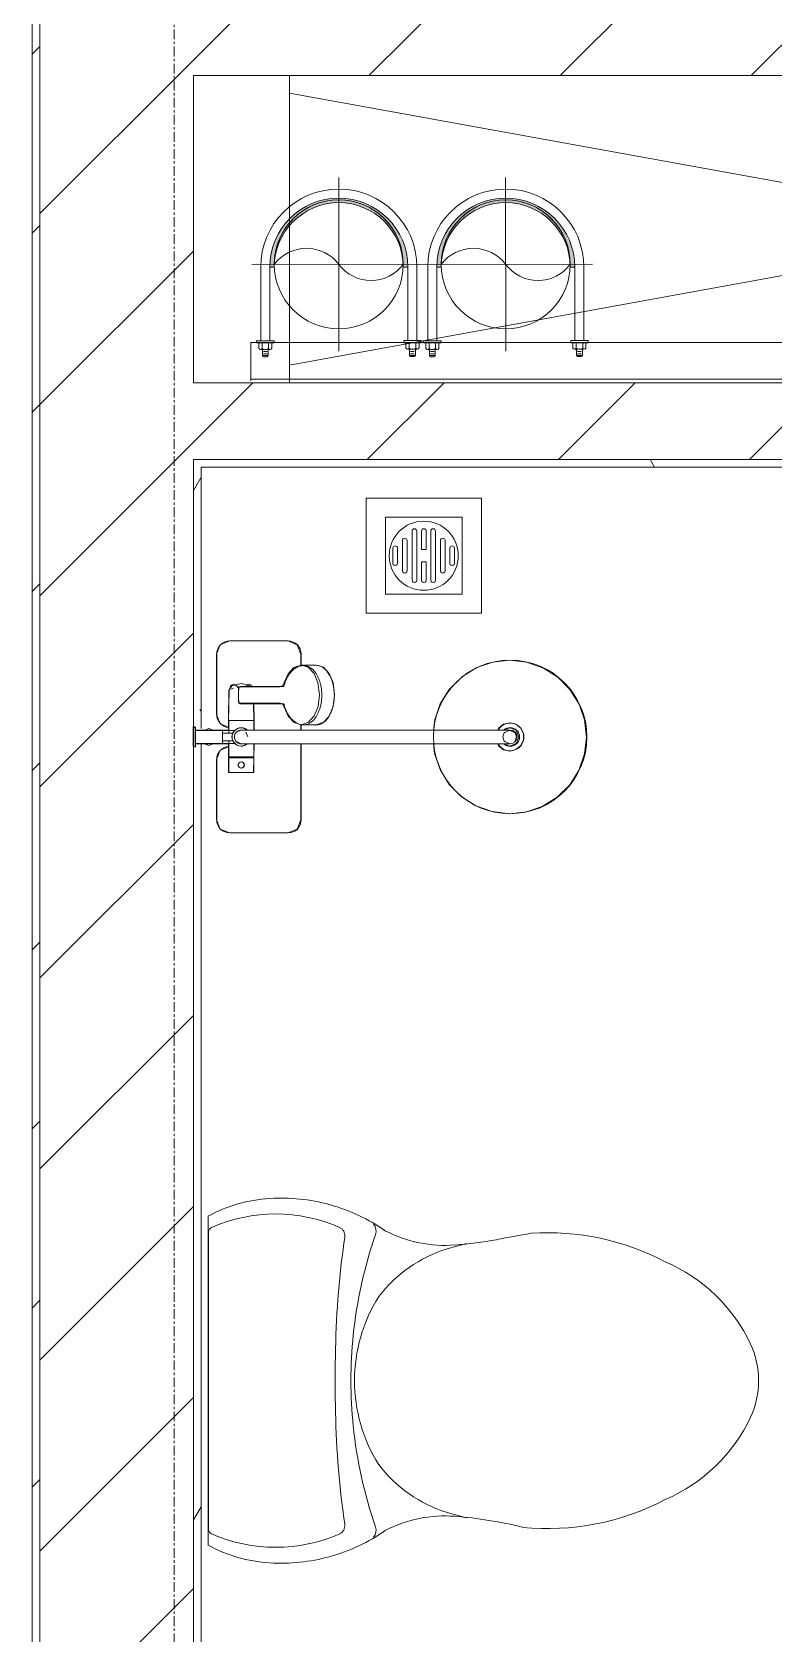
# Model space of a CAD drawing. Header units: millimetres. Extents: x -24439 to 198341, y -52871 to 149926.
# Drawn here: x 83368 to 84334, y 29507 to 31594 of the extents above; entities that cross this region are included whole.
import ezdxf

# ---------------------------------------------------------------- set-up
doc = ezdxf.new("R2010")
doc.units = ezdxf.units.MM
doc.linetypes.add('Grid Line', pattern=[22.225, 12.7, -3.175, 3.175, -3.175])
doc.linetypes.add('IMPORT-CENTER _3_', pattern=[10.16, 6.35, -1.27, 1.27, -1.27])
for name, color, linetype, lineweight in [('0-1', 7, 'Continuous', 5), ('0-2', 9, 'Continuous', 9), ('A-WALL-3', 113, 'Continuous', 18), ('A-WALL-PATT-1', 10, 'Continuous', 9), ('A-WALL-PATT-3', 111, 'Continuous', 9), ('G-IMPT', 8, 'Continuous', 9), ('G-IMPT-2', 8, 'IMPORT-CENTER _3_', 9), ('I-WALL-1', 253, 'Continuous', 18), ('I-WALL-3', 2, 'Continuous', 18), ('M-EQPM', 50, 'Continuous', 9), ('M-EQPM-1', 9, 'Continuous', 9), ('P-SANR-FIXT', 6, 'Continuous', 9), ('P-SANR-FIXT-1', 9, 'Continuous', 9), ('S-BEAM-1', 9, 'Continuous', 9), ('S-GRID-1', 1, 'Grid Line', 9)]:
    doc.layers.add(name, color=color, linetype=linetype, lineweight=lineweight)
pattern_1 = [(0, (0, 0), (894.08, 223.52), [73.762, -596.798, 73.762, -596.798, -3576.32]), (0, (0, 0), (894.08, 223.52), [-1341.12, 73.762, -1267.358, 73.762, -596.798, -1564.64]), (0, (0, 0), (894.08, 223.52), [-3352.8, 73.762, -373.278, 73.762, -1043.838]), (120, (335.28, 111.76), (-640.614, 662.536), [73.762, -596.798, 73.762, -4173.118]), (120, (335.28, 111.76), (-640.614, 662.536), [-744.322, -596.798, 73.762, -1267.358, -2235.2]), (120, (335.28, 111.76), (-640.614, 662.536), [-2682.24, 73.762, -596.798, 73.762, -1490.878]), (120, (335.28, 111.76), (-640.614, 662.536), [-3426.562, -373.278, 73.762, -1043.838]), (240, (447.04, 558.8), (-253.466, -886.056), [73.762, -596.798, 73.762, -4173.118]), (240, (447.04, 558.8), (-253.466, -886.056), [-744.322, -596.798, 73.762, -1267.358, -2235.2]), (240, (447.04, 558.8), (-253.466, -886.056), [-2682.24, 73.762, -596.798, 73.762, -1490.878]), (240, (447.04, 558.8), (-253.466, -886.056), [-3426.562, -373.278, 73.762, -1043.838])]
pattern_2 = [(45, (0, 0), (-124.4508, 124.4508), [])]

# ---------------------------------------------------------------- blocks, each defined once
blk = doc.blocks.new('NCV_TKTC_KET CAU_rvt-1-TKCS_MB ĐỊNH VỊ CAO ĐỘ THIẾT KẾ')
at = {"layer": 'S-BEAM-1'}
for p, q in [((83702.6, 31350.1), (83702.6, 31536.9)), ((83702.6, 31340.5), (83702.6, 31349.4)), ((83702.6, 31136.9), (83702.6, 31340.5))]:
    blk.add_line(p, q, dxfattribs=at)
blk = doc.blocks.new('93925000_0001 - 93925000_top_dwg_93925000_T-348115-TKCS_MB ĐỊNH VỊ CAO ĐỘ THIẾT KẾ')
at = {"layer": 'P-SANR-FIXT'}
for p, q in [((-29.3, -30.4), (-108, -30.4)), ((29.3, -30.4), (108, -30.4)), ((-125, -47.4), (-125, -123.4)), ((-46.3, -78.4), (-46.3, -46.7)), ((-27.2, -47.1), (-26.1, -47.1)), ((-9, -412.5), (-9, -62.5)), ((9, -62.5), (9, -412.5)), ((21.5, -45.9), (60.6, -46.7)), ((125, -47.4), (125, -123.4)), ((-27.2, -77.9), (-26.1, -77.9)), ((43, -78.7), (21.5, -79.2)), ((43, -64.7), (43, -117.7)), ((65.8, -117.7), (65.8, -64.7)), ((42.7, -117.9), (42.7, -117.9)), ((43.2, -117.6), (43.2, -117.5)), ((65.6, -117.5), (65.6, -117.6)), ((66.1, -117.9), (66.1, -117.9)), ((-108, -140.4), (-9, -140.4)), ((9, -140.4), (16.1, -140.4)), ((15.4, -159.1), (15.8, -143.3)), ((108, -140.4), (92.7, -140.4)), ((93, -143.3), (93.4, -159.1))]:
    blk.add_line(p, q, dxfattribs=at)
at = {"layer": 'P-SANR-FIXT', "flags": 128}
for points in [[(-45.8, -46.1), (-27.2, -46.1), (-27.2, -78.9), (-45.8, -78.9)], [(-26.1, -46), (-26.1, -78.9), (-9, -79)], [(21.5, -47.4), (21.5, -79.1), (9, -79)]]:
    blk.add_lwpolyline(points, dxfattribs=at)
at = {"layer": 'P-SANR-FIXT'}
for centre, radius in [((-36.5, -62.5), 3.95), ((0, -412.5), 100)]:
    blk.add_circle(centre, radius, dxfattribs=at)
for centre, radius, start, end in [((-108, -47.4), 17, 90, 180), ((-29.3, -47.4), 17, 4.7626, 90), ((29.3, -47.4), 17, 90, 175.2374), ((108, -47.4), 17, 360, 90), ((-45.8, -46.6), 0.5, 90, 180), ((0, -62.5), 12, 318.5904, 221.4096), ((0, -62.5), 9, 90, 180.0008), ((0, -62.5), 9, 360, 90), ((45.7, -61.8), 2.59, 155.1929, 175.7071), ((45.9, -61.8), 2.75, 130.8294, 155.1929), ((46.1, -62.1), 3.08, 110.5459, 130.8294), ((54.4, -334.8), 275.9, 88.2683, 91.7343), ((59.7, -57.1), 10.5, 38.6491, 85.492), ((-11.1, -67.1), 76.9, 1.7693, 4.1075), ((-45.8, -78.4), 0.5, 180, 270), ((65.2, -72.4), 3.46, 323.2522, 79.3541), ((-108, -123.4), 17, 180, 270), ((47.7, -153.8), 35.5, 125.4414, 130.0144), ((49.9, -156.8), 39.2, 121.1773, 125.4365), ((50.6, -157.9), 40.5, 119.697, 121.1761), ((51, -158.7), 41.5, 117.0276, 119.7085), ((52.2, -161.1), 44.1, 113.3199, 117.0258), ((51.7, -159.9), 42.8, 109.7779, 113.2977), ((52.5, -162.2), 45.2, 106.1472, 109.7766), ((53.2, -164.5), 47.7, 103.9355, 106.1665), ((39.1, -108.2), 10.4, 284.3956, 285.5116), ((40.8, -114.2), 4.19, 285.5116, 289.9665), ((40.2, -112.5), 6, 289.9665, 292.7061), ((41.4, -115.3), 2.96, 292.7061, 296.5405), ((41.3, -115.1), 3.16, 296.9591, 300.8286), ((41.8, -115.8), 2.26, 300.8286, 305.287), ((42.1, -116.4), 1.64, 305.287, 309.9326), ((42.6, -116.9), 0.906, 309.9326, 315.24), ((66.5, -116.6), 1.39, 229.6335, 235.1234), ((66.3, -116.8), 1.08, 225.1702, 229.6335), ((67.3, -115.4), 2.79, 235.1234, 238.7439), ((67.2, -115.6), 2.6, 238.7439, 243.4573), ((67.8, -114.4), 3.89, 243.9189, 246.8313), ((68.1, -113.8), 4.52, 246.843, 250.4792), ((68.3, -113.2), 5.24, 250.478, 254.0406), ((68.5, -112.7), 5.75, 254.0357, 256.0561), ((55.4, -165.2), 48.4, 73.8659, 76.0481), ((56.2, -162.4), 45.5, 70.241, 73.86), ((57.4, -159.2), 42.1, 66.6693, 70.2637), ((56.5, -161.3), 44.3, 62.9815, 66.6728), ((58, -158.4), 41.1, 60.2783, 62.9855), ((57.7, -158.9), 41.7, 58.8444, 60.2824), ((59.2, -156.4), 38.7, 54.5377, 58.8482), ((60.9, -154), 35.8, 50.0034, 54.5405), ((108, -123.4), 17, 270, 360), ((32.6, -143.6), 16.9, 172.414, 179.1297), ((33.7, -143.7), 17.9, 164.9525, 172.4168), ((35.2, -144.2), 19.5, 157.9614, 164.9563), ((37.1, -144.9), 21.6, 151.4775, 157.9654), ((39.3, -146.1), 24, 145.4892, 151.4815), ((41.5, -147.6), 26.8, 139.9517, 145.4927), ((43.6, -149.4), 29.5, 134.7867, 139.9744), ((46.2, -152), 33.2, 130.0223, 134.7808), ((62.8, -151.7), 32.8, 45.1921, 50.0042), ((65, -149.6), 29.8, 40.0487, 45.1896), ((87.6, -128.4), 1.5, 180, 187.5386), ((87.6, -128.4), 1.5, 258.6057, 270), ((67.2, -147.7), 26.8, 34.5125, 40.0422), ((69.4, -146.2), 24.2, 28.5363, 34.4919), ((73.8, -143.9), 19.2, 21.6374, 28.9183), ((71.2, -145), 22.1, 15.4436, 21.6374), ((76.8, -143.4), 16.2, 7.1859, 15.4436), ((73.9, -143.8), 19.1, 1.2699, 7.1859), ((32.7, -159), 17.3, 181.3198, 222.2619), ((76, -159), 17.4, 317.3098, 358.6393), ((54.2, -123), 60.6, 259.1395, 270.1494), ((54.2, -119.5), 64.1, 270.1494, 280.3637), ((0, -412.5), 18, 120.2491, 59.7509), ((0, -412.5), 12.2, 137.7946, 42.2054), ((0, -412.5), 9, 180, 0)]:
    blk.add_arc(centre, radius, start, end, dxfattribs=at)
for points, degree in [([(-12.9, 0), (-12.9, -1.5), (-12.9, -3)], 2), ([(12.9, 0), (0, 0), (-12.8, 0)], 2), ([(12.8, 0), (12.9, 0), (12.9, 0)], 2), ([(12.9, 0), (12.9, -1.5), (12.9, -3)], 2), ([(-12.9, -3), (0, -3), (12.8, -3)], 2), ([(-12.8, -3), (-12.9, -3), (-12.9, -3)], 2), ([(-8.5, -3.8), (-8.5, -20.9), (-8.5, -38)], 2), ([(8.5, -3.8), (8.5, -20.9), (8.5, -38)], 2), ([(-8.5, -38), (0, -38), (8.5, -38)], 2), ([(-5, -38), (-5, -44.8), (-5, -51.6)], 2), ([(5, -38), (5, -44.8), (5, -51.6)], 2), ([(-5, -46), (-15.5, -46), (-26.1, -46)], 2), ([(5, -46), (13.3, -46), (21.5, -46)], 2), ([(43.2, -61.6), (43.1, -62.2), (43.3, -62.8), (43, -63.5), (43, -64.1), (43, -64.7)], 5), ([(46.1, -59), (45.8, -59), (45.6, -59), (45.4, -59.1), (45.2, -59.1), (45, -59.2)], 5), ([(65.6, -61.6), (65.6, -60.8), (65.5, -60), (64.3, -59), (63.5, -59), (62.7, -59)], 5), ([(42.8, -182.5), (33, -180.6), (24.7, -176.4), (19.9, -170.7)], 3), ([(88.8, -170.8), (83.9, -176.5), (75.6, -180.7), (65.8, -182.5)], 3)]:
    blk.add_open_spline(points, degree=degree, dxfattribs=at)
for points, weights in [([(-9.3, -3), (-8.5, -3), (-8.5, -3.8)], [1, 0.707106775639, 1]), ([(9.3, -3), (8.5, -3), (8.5, -3.8)], [1, 0.707106765177, 1]), ([(21.5, -45.9), (21.5, -45.7), (21.5, -47.4)], [0.874147445041, 0.908470869121, 1]), ([(67.9, -74.4), (66.9, -75.7), (65.8, -76.4)], [1, 0.991614392871, 1]), ([(54.4, -167.3), (15.8, -167.3), (15.8, -143.6)], [1, 0.707106781187, 1]), ([(93, -143.6), (93, -167.3), (54.4, -167.3)], [1, 0.707106781187, 1])]:
    blk.add_rational_spline(points, weights, degree=2, dxfattribs=at)
blk.add_open_spline([(68, -50.6), (68.4, -51.1), (68.6, -51.7), (68.7, -53.5), (68.2, -54.7), (66.1, -57), (64.6, -58.1), (62.7, -59)], degree=3, knots=[0.3623591, 0.3623591, 0.3623591, 0.3623591, 0.4991435, 0.4991435, 0.7494159, 0.7494159, 0.9564651, 0.9564651, 0.9564651, 0.9564651], dxfattribs=at)
blk = doc.blocks.new('93925000_0001 - 93925000_top_dwg-348114-TKCS_MB ĐỊNH VỊ CAO ĐỘ THIẾT KẾ')
blk.add_blockref('93925000_0001 - 93925000_top_dwg_93925000_T-348115-TKCS_MB ĐỊNH VỊ CAO ĐỘ THIẾT KẾ', (0, 0))
blk = doc.blocks.new('93925000_0001 - 93925000_3D_low_dwg-348120-TKCS_MB ĐỊNH VỊ CAO ĐỘ THIẾT KẾ')
at = {"layer": 'P-SANR-FIXT'}
for p, q in [((-13, 0.4), (-12.1, 0.4)), ((-13, 0.4), (-11.6, 0.4)), ((-13, 0.4), (-12.1, 0.4)), ((-13, 0.4), (-11.6, 0.4)), ((-13, -2.4), (-13, 0.4)), ((-13, -2.4), (-13, 0.4)), ((-12.1, 0.4), (-9.1, 0.4)), ((-12.1, 0.4), (-9.1, 0.4)), ((-8, 0.4), (-11.6, 0.4)), ((-8, 0.4), (-11.6, 0.4)), ((-9.1, 0.4), (-5, 0.4)), ((-9.1, 0.4), (-5, 0.4)), ((-2.7, 0.4), (-8, 0.4)), ((-2.7, 0.4), (-8, 0.4)), ((-5, 0.4), (0, 0.4)), ((-5, 0.4), (0, 0.4)), ((2.9, 0.4), (-2.7, 0.4)), ((2.9, 0.4), (-2.7, 0.4)), ((0, 0.4), (5.1, 0.4)), ((0, 0.4), (5.1, 0.4)), ((8.2, 0.4), (2.9, 0.4)), ((8.2, 0.4), (2.9, 0.4)), ((5.1, 0.4), (9, 0.4)), ((5.1, 0.4), (9, 0.4)), ((11.6, 0.4), (8.2, 0.4)), ((11.6, 0.4), (8.2, 0.4)), ((9, 0.4), (12, 0.4)), ((9, 0.4), (12, 0.4)), ((13, 0.4), (11.6, 0.4)), ((13, 0.4), (11.6, 0.4)), ((12, 0.4), (13, 0.4)), ((12, 0.4), (13, 0.4)), ((13, -2.4), (13, 0.4)), ((13, -2.4), (13, 0.4)), ((-12.1, -2.4), (-13, -2.4)), ((-13, -2.4), (-11.6, -2.4)), ((-12.1, -2.4), (-13, -2.4)), ((-13, -2.4), (-11.6, -2.4)), ((-9.1, -2.4), (-12.1, -2.4)), ((-9.1, -2.4), (-12.1, -2.4)), ((-11.6, -2.4), (-8.5, -2.4)), ((-11.6, -2.4), (-8.9, -2.4)), ((-11.1, -20.1), (-8.9, -14.6)), ((-8.9, -25.2), (-11.1, -20.1)), ((-5, -2.4), (-9.1, -2.4)), ((-8.9, -45.6), (-8.9, -2.4)), ((-6.1, -2.4), (-8.5, -2.4)), ((-8.5, -53.6), (-8.5, -2.4)), ((-0.3, -2.4), (-6.1, -2.4)), ((0, -2.4), (-5, -2.4)), ((-0.3, -2.4), (6.1, -2.4)), ((5.1, -2.4), (0, -2.4)), ((5.1, -2.4), (9, -2.4)), ((6.1, -2.4), (8.5, -2.4)), ((11.6, -2.4), (8.5, -2.4)), ((8.5, -2.4), (8.5, -53.6)), ((8.9, -2.4), (8.9, -45.6)), ((11.6, -2.4), (8.9, -2.4)), ((11.1, -20.1), (8.9, -15)), ((8.9, -25.6), (11.1, -20.1)), ((9, -2.4), (12, -2.4)), ((9, -2.4), (12, -2.4)), ((13, -2.4), (11.6, -2.4)), ((13, -2.4), (11.6, -2.4)), ((12, -2.4), (13, -2.4)), ((12, -2.4), (13, -2.4)), ((-125, -47), (-120, -35)), ((-120, -35), (-125, -47)), ((-120, -35), (-108, -30)), ((-108, -30), (-120, -35)), ((-108, -30), (-29.2, -30)), ((-29.2, -30), (-108, -30)), ((-29.2, -30), (-17.2, -35)), ((-17.2, -35), (-29.2, -30)), ((-17.2, -35), (-12.8, -45.6)), ((-12.8, -45.6), (-17.2, -35)), ((17.2, -35), (12.8, -45.6)), ((12.8, -45.6), (17.2, -35)), ((17.2, -35), (29.2, -30)), ((17.2, -35), (29.2, -30)), ((29.2, -30), (108, -30)), ((108, -30), (29.2, -30)), ((108, -30), (120, -35)), ((120, -35), (108, -30)), ((120, -35), (125, -47)), ((125, -47), (120, -35)), ((-125, -123), (-125, -47)), ((-125, -47), (-125, -123)), ((-46.3, -45.7), (-27.2, -45.6)), ((-46.3, -46.9), (-46.3, -45.7)), ((-46.3, -45.7), (-46.3, -46.9)), ((-46.3, -50.5), (-46.3, -46.9)), ((-46.3, -50.5), (-46.3, -56.1)), ((-46.3, -56.1), (-46.3, -62.1)), ((-46.3, -68.1), (-46.3, -62.1)), ((-40.5, -62.1), (-39.4, -59.4)), ((-40.5, -62.1), (-39.3, -64.9)), ((-36.6, -58.1), (-39.4, -59.4)), ((-36.6, -58.1), (-33.6, -59.3)), ((-33.6, -59.3), (-32.5, -62.1)), ((-33.6, -64.8), (-32.5, -62.1)), ((-27.2, -46.8), (-27.2, -45.6)), ((-27.2, -45.6), (-27.2, -46.8)), ((-27.2, -46.8), (-27.2, -50.4)), ((-27.2, -56), (-27.2, -50.4)), ((-27.2, -62.1), (-27.2, -56)), ((-27.2, -68.2), (-27.2, -62.1)), ((-26.1, -46.8), (-26.1, -45.6)), ((-8.5, -45.6), (-26.1, -45.6)), ((-26.1, -46.8), (-26.1, -50.4)), ((-26.1, -56), (-26.1, -50.4)), ((-26.1, -62.1), (-26.1, -56)), ((-26.1, -68.2), (-26.1, -62.1)), ((-11.1, -57.5), (-12, -62.1)), ((-11.2, -57.7), (-12, -62.1)), ((-12, -62.1), (-11.2, -66.5)), ((-12, -62.1), (-11.2, -66.5)), ((-8.5, -53.6), (-11.2, -57.7)), ((-8.5, -53.6), (-11.2, -57.7)), ((-11.1, -57.5), (-11.2, -57.7)), ((-5.4, -54.9), (-9, -62.1)), ((-9, -62.1), (-9, -66.3)), ((-4.4, -50.9), (-8.5, -53.6)), ((-4.4, -50.9), (-8.5, -53.6)), ((-5.4, -54.9), (-6.9, -57.9)), ((0, -53.1), (-5.4, -54.9)), ((-4.6, -51), (-4.4, -50.9)), ((0, -50.1), (-4.4, -50.9)), ((-1.6, -53.7), (0, -53.1)), ((4.4, -50.9), (0, -50.1)), ((4.4, -50.9), (4.6, -51)), ((4.4, -50.9), (8.5, -53.6)), ((4.4, -50.9), (8.5, -53.6)), ((9, -62.1), (6.4, -55.7)), ((21.5, -45.6), (8.5, -45.6)), ((11.1, -57.5), (8.5, -53.6)), ((11.2, -57.7), (8.5, -53.6)), ((11.2, -57.7), (8.5, -53.6)), ((9, -62.1), (9, -66.5)), ((11.1, -57.5), (11.2, -57.7)), ((11.1, -66.7), (12, -62.1)), ((12, -62.1), (11.2, -57.7)), ((12, -62.1), (11.2, -57.7)), ((11.2, -66.5), (12, -62.1)), ((21.5, -45.6), (60.6, -46.1)), ((21.5, -46.8), (21.5, -45.6)), ((21.5, -46.8), (21.5, -50.4)), ((21.5, -56), (21.5, -50.4)), ((21.5, -62.1), (21.5, -56)), ((21.5, -68.2), (21.5, -62.1)), ((43.3, -68.3), (43.8, -62.2)), ((44.3, -58.6), (44.2, -112.9)), ((65.4, -58.6), (44.3, -58.6)), ((60.6, -46.1), (66.7, -50.3)), ((63.6, -52.3), (62.2, -49.2)), ((65.4, -58.6), (65.4, -112.9)), ((66.3, -68.3), (65.8, -61.6)), ((66.7, -50.3), (69.5, -62.1)), ((66.7, -73.9), (69.5, -62.1)), ((125, -47), (125, -123)), ((125, -123), (125, -47)), ((-46.3, -73.7), (-46.3, -68.1)), ((-46.3, -77.3), (-46.3, -73.7)), ((-46.3, -78.5), (-46.3, -77.3)), ((-46.3, -78.5), (-46.3, -77.3)), ((-46.3, -78.5), (-27.2, -78.6)), ((-36.5, -66.1), (-39.3, -64.9)), ((-33.6, -64.8), (-36.5, -66.1)), ((-27.2, -73.8), (-27.2, -68.2)), ((-27.2, -77.4), (-27.2, -73.8)), ((-27.2, -77.4), (-27.2, -78.6)), ((-27.2, -78.6), (-27.2, -77.4)), ((-26.1, -73.8), (-26.1, -68.2)), ((-26.1, -77.4), (-26.1, -73.8)), ((-26.1, -78.6), (-26.1, -77.4)), ((-26.1, -78.6), (-9, -78.6)), ((-11.1, -66.7), (-11.2, -66.5)), ((-11.2, -66.5), (-9, -69.8)), ((-11.1, -66.7), (-9, -69.9)), ((-9, -79.5), (-9, -66.3)), ((-9, -79.5), (-9, -94.5)), ((6.4, -68.5), (0, -71.1)), ((9, -79.6), (9, -66.5)), ((9, -69.8), (11.2, -66.5)), ((9, -69.8), (11.2, -66.5)), ((9, -69.8), (11.1, -66.7)), ((9, -78.6), (21.5, -78.6)), ((9, -79.6), (9, -94.6)), ((11.1, -66.7), (11.2, -66.5)), ((21.5, -73.8), (21.5, -68.2)), ((21.5, -77.4), (21.5, -73.8)), ((21.5, -78.6), (21.5, -77.4)), ((21.5, -78.6), (43.2, -78.3)), ((-9, -94.5), (-9, -122.1)), ((9, -94.6), (9, -122.1)), ((-120, -135), (-125, -123)), ((-125, -123), (-120, -135)), ((-9, -122.1), (-9, -352.1)), ((9, -352.1), (9, -122.1)), ((27.2, -123.6), (19, -131.1)), ((42.7, -116.4), (27.2, -123.6)), ((44.2, -112.9), (42.7, -116.4)), ((65.4, -112.9), (67, -116.4)), ((67, -116.4), (82.2, -123.4)), ((82.2, -123.4), (90.4, -130.7)), ((125, -123), (120, -135)), ((120, -135), (125, -123)), ((-108, -140), (-120, -135)), ((-120, -135), (-108, -140)), ((-8.8, -140), (-108, -140)), ((-108, -140), (-8.8, -140)), ((16.1, -140), (8.8, -140)), ((8.8, -140), (16.1, -140)), ((16, -140.4), (19, -131.1)), ((16, -140.4), (16, -160.1)), ((19.3, -150.1), (16, -140.4)), ((90.4, -130.7), (93.7, -140.4)), ((90.7, -149.6), (93.7, -140.4)), ((108, -140), (93.6, -140)), ((93.6, -140), (108, -140)), ((93.7, -140.4), (93.7, -160.1)), ((108, -140), (120, -135)), ((108, -140), (120, -135)), ((16, -160.1), (18.8, -169)), ((19.3, -169.7), (16, -160.1)), ((27.5, -157.3), (19.3, -150.1)), ((27.5, -157.3), (39.8, -162.4)), ((39.8, -162.4), (54.8, -164.2)), ((70.6, -162.2), (54.8, -164.2)), ((70.6, -162.2), (82.5, -157.2)), ((90.7, -149.6), (82.5, -157.2)), ((93.7, -160.1), (90.7, -169.3)), ((25.5, -175.3), (19.3, -169.7)), ((39.8, -182), (27.5, -177)), ((39.6, -182), (54.8, -183.9)), ((39.8, -182), (54.8, -183.9)), ((54.8, -183.9), (70.6, -181.9)), ((54.8, -183.9), (69.3, -182.2)), ((82.5, -176.8), (70.6, -181.9)), ((82.2, -177), (79.6, -178.1)), ((90.7, -169.3), (82.5, -176.8)), ((-9, -312.8), (-21.4, -314.2)), ((22.5, -314.4), (9, -312.9)), ((-61.8, -333.3), (-77.7, -348.9)), ((-42.5, -321.4), (-61.8, -333.3)), ((-21.4, -314.2), (-42.5, -321.4)), ((43, -321.6), (22.5, -314.4)), ((61.9, -333.3), (43, -321.6)), ((78.8, -350.3), (61.9, -333.3)), ((-77.7, -348.9), (-89.8, -367.9)), ((-9, -374.4), (-9, -352.1)), ((9, -374.3), (9, -352.1)), ((90.5, -369.3), (78.8, -350.3)), ((-89.8, -367.9), (-97.3, -388.9)), ((-9, -394.7), (-9, -374.4)), ((9, -394.5), (9, -374.3)), ((97.6, -390.1), (90.5, -369.3)), ((-97.3, -388.9), (-100, -411.9)), ((-9, -396.3), (-11.8, -397.7)), ((-9, -394.7), (-9, -407.6)), ((9, -394.5), (9, -407.4)), ((11.7, -397.6), (9, -396.3)), ((100, -411.9), (97.6, -390.1)), ((-100, -411.9), (-97.6, -433.8)), ((-16.7, -404), (-18.5, -411.9)), ((-18.5, -411.9), (-18.5, -411.9)), ((-18.5, -411.9), (-16.5, -420.1)), ((-11.8, -397.7), (-16.7, -404)), ((-12, -411.9), (-9, -404.4)), ((-8.3, -420.6), (-12, -411.9)), ((-5.4, -404.7), (-9, -411.9)), ((-9, -407.6), (-9, -411.9)), ((-9, -411.9), (-9, -411.9)), ((-5.4, -404.7), (-6.3, -405.5)), ((-5.4, -404.7), (0, -402.9)), ((5.4, -404.7), (0, -402.9)), ((9, -411.9), (5.4, -404.7)), ((5.4, -404.7), (6.2, -405.4)), ((5.4, -419.1), (9, -411.6)), ((5.4, -419.1), (9, -411.9)), ((8.7, -420.2), (12, -411.9)), ((12, -411.9), (9, -404.9)), ((9, -411.9), (9, -407.4)), ((9, -411.6), (9, -411.9)), ((11.7, -397.6), (16.7, -403.7)), ((11.7, -397.6), (16.7, -403.7)), ((18.5, -411.9), (16.5, -420.1)), ((16.7, -403.7), (18.5, -411.9)), ((16.7, -403.7), (18.5, -411.9)), ((18.5, -411.9), (18.5, -411.9)), ((100, -411.9), (97.5, -433.9)), ((-97.6, -433.8), (-90.5, -454.4)), ((-16.5, -420.1), (-11.3, -426.5)), ((-11.3, -426.5), (-3.9, -430)), ((0, -423.9), (-8.3, -420.6)), ((-5.4, -419.1), (-6.2, -418.4)), ((0, -420.9), (-5.4, -419.1)), ((0, -420.9), (-5.4, -419.1)), ((-3.9, -430), (4.1, -429.9)), ((5.4, -419.1), (0, -420.9)), ((5.4, -419.1), (0, -420.9)), ((8.7, -420.2), (0, -423.9)), ((4.1, -429.9), (11.7, -426.2)), ((6.2, -418.4), (5.4, -419.1)), ((16.5, -420.1), (11.7, -426.2)), ((89.8, -455.8), (97.5, -433.9)), ((-90.5, -454.4), (-78.4, -473.9)), ((78, -474.5), (89.8, -455.8)), ((-78.4, -473.9), (-62.2, -490.2)), ((61.9, -490.4), (78, -474.5)), ((-62.2, -490.2), (-43.5, -501.9)), ((42.9, -502.2), (61.9, -490.4)), ((-43.5, -501.9), (-22.2, -509.4)), ((-22.2, -509.4), (-0.1, -511.9)), ((-0.1, -511.9), (22.1, -509.4)), ((22.1, -509.4), (42.9, -502.2))]:
    blk.add_line(p, q, dxfattribs=at)
blk = doc.blocks.new('93925000_0001 - FMM 93925000-348244-TKCS_MB ĐỊNH VỊ CAO ĐỘ THIẾT KẾ')
for name in ['93925000_0001 - 93925000_3D_low_dwg-348120-TKCS_MB ĐỊNH VỊ CAO ĐỘ THIẾT KẾ', '93925000_0001 - 93925000_top_dwg-348114-TKCS_MB ĐỊNH VỊ CAO ĐỘ THIẾT KẾ']:
    blk.add_blockref(name, (0, 0))
blk = doc.blocks.new('TOILET - TOILET-348229-TKCS_MB ĐỊNH VỊ CAO ĐỘ THIẾT KẾ')
at = {"layer": 'P-SANR-FIXT-1'}
for p, q in [((214.2, -19.1), (-214.2, -19.1)), ((194, -19.9), (-194, -19.9)), ((-171.7, -330.3), (-178.6, -355.5)), ((171.7, -330.3), (178.6, -355.5))]:
    blk.add_line(p, q, dxfattribs=at)
for centre, radius, start, end in [((-46.1, -111.1), 191.6, 151.2809, 176.4513), ((-193.7, -26.4), 6.48, 92.3168, 156.2862), ((193.7, -26.4), 6.48, 23.7138, 87.6832), ((46.1, -111.1), 191.6, 3.5487, 28.7191), ((-9.8, -107.2), 207.3, 156.2862, 203.7138), ((9.8, -107.2), 207.3, 336.2862, 23.7138), ((1.9, -114.1), 239.7, 176.4513, 195.2961), ((-1.9, -114.1), 239.7, 344.7039, 3.5487), ((-4, -115.7), 233.6, 195.2961, 215.2147), ((-14.3, -1400.4), 1215.6, 90.3974, 97.407), ((0, -3462.8), 3278, 89.6026, 90.3974), ((14.3, -1400.4), 1215.6, 82.593, 89.6026), ((4, -115.7), 233.6, 324.7853, 344.7039), ((-189.1, -185.5), 11.7, 205.4105, 277.5788), ((0.6, -792.1), 586.9, 95.8322, 108.9927), ((178.9, -2951.3), 2778.4, 97.2351, 97.5788), ((0, -786.7), 581.5, 84.1678, 95.8322), ((-0.6, -792.1), 586.9, 71.0073, 84.1678), ((-178.9, -2951.3), 2778.4, 82.4212, 82.7649), ((189.1, -185.5), 11.7, 262.4212, 334.5895), ((0, -416), 206.1, 90, 122.0732), ((0, -416), 206.1, 57.9268, 90), ((-195, -224.1), 13.8, 230.6724, 288.9927), ((-0.4, -384), 179.5, 127.4036, 162.5964), ((0.4, -384), 179.5, 17.4036, 52.5964), ((195, -224.1), 13.8, 251.0073, 309.3276), ((-343.5, -327.4), 167.3, 355.4559, 27.38), ((343.5, -327.4), 167.3, 152.62, 184.5441), ((-719.2, -297.5), 544.3, 346.0536, 355.4559), ((719.2, -297.5), 544.3, 184.5441, 190.2879), ((-1948.3, -805.1), 2171.2, 9.681, 10.8949), ((137.1, -461.2), 329.8, 174.3487, 207.6878), ((-137.1, -461.2), 329.8, 332.3122, 3.6835), ((45.1, -528.6), 217.6, 203.2216, 244.7718), ((-45.1, -528.6), 217.6, 295.2282, 336.7784), ((0, -624.4), 111.7, 244.7718, 295.2282)]:
    blk.add_arc(centre, radius, start, end, dxfattribs=at)
blk = doc.blocks.new('THU NUOC - THU NUOC-V59-TKCS_MB ĐỊNH VỊ CAO ĐỘ THIẾT KẾ')
at = {"layer": 'M-EQPM-1'}
for p, q in [((-66.3, -70.6), (-66.3, 79.4)), ((-66.3, 79.4), (83.7, 79.4)), ((83.7, 79.4), (83.7, -70.6)), ((58.7, 54.4), (-41.3, 54.4)), ((-41.3, 54.4), (-41.3, -45.6)), ((-1.1, 44.5), (18.5, 44.5)), ((58.7, -45.6), (58.7, 54.4)), ((-11, 32.1), (28.5, 32.1)), ((28.5, 26.1), (-11, 26.1)), ((18.5, 38.5), (-1.1, 38.5)), ((-23.3, 19.6), (40.9, 19.6)), ((40.9, 13.6), (-23.3, 13.6)), ((-23.3, 7.2), (0.7, 7.2)), ((0.7, 1.2), (-23.3, 1.2)), ((0.7, 7.2), (0.7, 1.2)), ((16.7, 1.2), (16.7, 7.2)), ((16.7, 7.2), (40.9, 7.2)), ((40.9, 1.2), (16.7, 1.2)), ((-23.3, -4.8), (40.9, -4.8)), ((40.9, -10.8), (-23.3, -10.8)), ((-11, -17.3), (28.5, -17.3)), ((28.5, -23.3), (-11, -23.3)), ((-1.1, -29.6), (18.5, -29.6)), ((18.5, -35.6), (-1.1, -35.6)), ((-41.3, -45.6), (58.7, -45.6)), ((83.7, -70.6), (-66.3, -70.6))]:
    blk.add_line(p, q, dxfattribs=at)
for centre, radius, start, end in [((8.7, 4.4), 45, 0, 180), ((8.7, 4.4), 45, 360, 180), ((-1.1, 41.5), 3, 90, 270), ((18.5, 41.5), 3, 270, 90), ((-11, 29.1), 3, 90, 270), ((28.5, 29.1), 3, 270, 90), ((8.7, 4.4), 45, 180, 0), ((8.7, 4.4), 45, 180, 360), ((-23.3, 16.6), 3, 90, 270), ((-23.3, 4.2), 3, 90, 270), ((40.9, 16.6), 3, 270, 90), ((40.9, 4.2), 3, 270, 90), ((-23.3, -7.8), 3, 90, 270), ((-11, -20.3), 3, 90, 270), ((28.5, -20.3), 3, 270, 90), ((40.9, -7.8), 3, 270, 90), ((-1.1, -32.6), 3, 90, 270), ((18.5, -32.6), 3, 270, 90)]:
    blk.add_arc(centre, radius, start, end, dxfattribs=at)
blk = doc.blocks.new('NCV_TKTC_TANG 1_rvt-1-TKCS_MB ĐỊNH VỊ CAO ĐỘ THIẾT KẾ')
at = {"layer": 'A-WALL-PATT-1'}
h = blk.add_hatch(dxfattribs=at)
h.set_pattern_fill('FP_4', color=256, style=0, pattern_type=2)
h.set_pattern_definition(pattern_1)
h.paths.add_polyline_path([(85067.6, 31026.9), (85077.6, 31026.9), (85077.6, 31036.9), (83577.6, 31036.9), (83577.6, 31026.9), (84639, 31026.9)])
h = blk.add_hatch(dxfattribs=at)
h.set_pattern_fill('FP_4', color=256, style=0, pattern_type=2)
h.set_pattern_definition(pattern_1)
h.paths.add_polyline_path([(83577.6, 28636.9), (83587.6, 28636.9), (83587, 28770.2), (83577.6, 28771.2), (83577.6, 28751)])
h.paths.add_polyline_path([(83577.6, 29168), (83587.6, 29169), (83587.6, 30666.4), (83579.9, 30668.9), (83580, 30684.3), (83587.6, 30686.3), (83587.6, 31026.9), (83577.6, 31026.9), (83577.6, 29188.2)])
at = {"layer": 'I-WALL-1'}
for p, q in [((85077.6, 31036.9), (83577.6, 31036.9)), ((83577.6, 31036.9), (83577.6, 31026.9)), ((83577.6, 31026.9), (83577.6, 29168)), ((83587.6, 31026.9), (85067.6, 31026.9)), ((83587.6, 30686.3), (83587.6, 31026.9)), ((83587.6, 29169), (83587.6, 30666.4))]:
    blk.add_line(p, q, dxfattribs=at)
at = {"layer": 'M-EQPM-1', "rotation": 90.0000000000001}
blk.add_blockref('THU NUOC - THU NUOC-V59-TKCS_MB ĐỊNH VỊ CAO ĐỘ THIẾT KẾ', (83882, 30902.8), dxfattribs=at)
at = {"layer": 'P-SANR-FIXT-1'}
for name, p, rotation in [('93925000_0001 - FMM 93925000-348244-TKCS_MB ĐỊNH VỊ CAO ĐỘ THIẾT KẾ', (83577.6, 30675.4), 90), ('TOILET - TOILET-348229-TKCS_MB ĐỊNH VỊ CAO ĐỘ THIẾT KẾ', (83577.6, 29836.9), 89.9999999999999)]:
    blk.add_blockref(name, p, dxfattribs=dict(at, rotation=rotation))
blk = doc.blocks.new('TKTC_XREF_251221_MB TANG 1 - TKTC_XREF_260130_MB TANG 1_dwg_CUM U_DN100-4202112-TKCS_MB ĐỊNH VỊ CAO ĐỘ THIẾT KẾ')
at = {"layer": 'G-IMPT'}
blk.add_hatch(color=256, dxfattribs=at).paths.add_polyline_path([(0, 61), (0, 57), (14.8, 55.1), (28.5, 49.4), (40.3, 40.3), (49.4, 28.5), (55.1, 14.8), (57, 0), (55.1, -14.8), (49.4, -28.5), (40.3, -40.3), (28.5, -49.4), (14.8, -55.1), (0, -57), (0, -61), (15.8, -58.9), (30.5, -52.8), (43.1, -43.1), (52.8, -30.5), (58.9, -15.8), (61, 0), (58.9, 15.8), (52.8, 30.5), (43.1, 43.1), (30.5, 52.8), (15.8, 58.9)])
for p, q in [((-79.1, 66.6), (-79.1, 63.4)), ((-76.6, 66.6), (-76.6, 63.4)), ((-74.6, 66.6), (-74.6, 63.4)), ((-72.7, 69.3), (-72.7, 60.7)), ((-66.9, 67.9), (-71.7, 67.9)), ((-66.9, 62.1), (-71.7, 62.1)), ((-65, 69), (0, 69)), ((-79.1, -63.4), (-79.1, -66.6)), ((-76.6, -63.4), (-76.6, -66.6)), ((-74.6, -63.4), (-74.6, -66.6)), ((-72.7, -60.7), (-72.7, -69.3)), ((-66.9, -62.1), (-71.7, -62.1)), ((-66.9, -67.9), (-71.7, -67.9)), ((-65, -69), (0, -69))]:
    blk.add_line(p, q, dxfattribs=at)
at = {"layer": 'G-IMPT', "flags": 128}
for points in [[(-66.9, 70.8), (-66.9, 72.7), (-65, 72.7), (-65, 57.3), (-66.9, 57.3), (-66.9, 59.2)], [(-72.7, 67.6), (-78.1, 67.6), (-78.1, 62.4), (-72.7, 62.4)], [(-71.7, 59.2), (-66.9, 59.2), (-66.9, 70.8), (-71.7, 70.8)], [(-65, 61), (0, 61), (0, 57)], [(-72.7, -62.4), (-78.1, -62.4), (-78.1, -67.6), (-72.7, -67.6)], [(-71.7, -70.8), (-66.9, -70.8), (-66.9, -59.2), (-71.7, -59.2)], [(-66.9, -59.2), (-66.9, -57.3), (-65, -57.3), (-65, -72.7), (-66.9, -72.7), (-66.9, -70.8)], [(-65, -61), (0, -61), (0, -57)]]:
    blk.add_lwpolyline(points, dxfattribs=at)
at = {"layer": 'G-IMPT'}
for centre, radius, start, end in [((-78.1, 66.6), 0.96, 90, 180), ((-78.1, 63.4), 0.96, 180, 270), ((-71.1, 69.3), 1.56, 112.6199, 247.3801), ((-67.9, 65), 4.8, 143.1301, 216.8699), ((-71.1, 60.7), 1.56, 112.6199, 247.3801), ((0, 0), 69, 270, 90), ((0, 0), 61, 270, 90), ((0, 0), 57, 270, 90), ((-78.1, -63.4), 0.96, 90, 180), ((-78.1, -66.6), 0.96, 180, 270), ((-71.1, -60.7), 1.56, 112.6199, 247.3801), ((-67.9, -65), 4.8, 143.1301, 216.8699), ((-71.1, -69.3), 1.56, 112.6199, 247.3801)]:
    blk.add_arc(centre, radius, start, end, dxfattribs=at)
blk = doc.blocks.new('TKTC_XREF_251221_MB TANG 1 - TKTC_XREF_260130_MB TANG 1_dwg_$cc-4202116-TKCS_MB ĐỊNH VỊ CAO ĐỘ THIẾT KẾ')
at = {"layer": 'G-IMPT'}
blk.add_circle((0, 0), 0.5, dxfattribs=at)
for centre, radius, start, end in [((0, 0), 0.5, 90, 270), ((0.188, 0.25), 0.313, 126.8699, 233.1301), ((-0.188, -0.25), 0.313, 306.8699, 53.1301)]:
    blk.add_arc(centre, radius, start, end, dxfattribs=at)
at = {"layer": 'G-IMPT-2'}
for p, q in [((0, -0.673), (0, 0.673)), ((-0.673, 0), (0.673, 0))]:
    blk.add_line(p, q, dxfattribs=at)
blk = doc.blocks.new('TKTC_XREF_251221_MB TANG 1 - TKTC_XREF_260130_MB TANG 1_dwg-4202109-TKCS_MB ĐỊNH VỊ CAO ĐỘ THIẾT KẾ')
at = {"layer": 'G-IMPT', "flags": 128}
blk.add_lwpolyline([(-119499.2, -370207.2), (-119499.2, -370157.2), (-117949, -370157.2), (-117949, -370205.3), (-119499.2, -370205.3)], dxfattribs=at)
at = {"extrusion": (0, 0, -1), "xscale": 168.0000000000956, "yscale": 168.0000000000956, "zscale": -168.0000000000956, "rotation": 269.9277821117897}
for p in [(119384.7, -370055.6), (119167.3, -370055.6)]:
    blk.add_blockref('TKTC_XREF_251221_MB TANG 1 - TKTC_XREF_260130_MB TANG 1_dwg_$cc-4202116-TKCS_MB ĐỊNH VỊ CAO ĐỘ THIẾT KẾ', p, dxfattribs=at)
at = {"xscale": 1.473684210526311, "yscale": 1.473684210526311, "zscale": 1.473684210526311, "rotation": 90.07221788661575}
for p in [(-119384.7, -370059.2), (-119167.3, -370059.2)]:
    blk.add_blockref('TKTC_XREF_251221_MB TANG 1 - TKTC_XREF_260130_MB TANG 1_dwg_CUM U_DN100-4202112-TKCS_MB ĐỊNH VỊ CAO ĐỘ THIẾT KẾ', p, dxfattribs=at)
blk = doc.blocks.new('TKTC_XREF_251221_MB TANG 1 - TKTC_XREF_251221_MB TANG 1-2038492-TKCS_MB ĐỊNH VỊ CAO ĐỘ THIẾT KẾ')
blk.add_blockref('TKTC_XREF_251221_MB TANG 1 - TKTC_XREF_260130_MB TANG 1_dwg-4202109-TKCS_MB ĐỊNH VỊ CAO ĐỘ THIẾT KẾ', (169499.1, 384109.7))

msp = doc.modelspace()

# ---------------------------------------------------------------- hatches: boundary and pattern name
at = {"layer": 'A-WALL-PATT-3'}
h = msp.add_hatch(dxfattribs=at)
h.set_pattern_fill('FP_8', color=256, style=0, pattern_type=2)
h.set_pattern_definition([(45, (0, 0), (-116.67262, 116.67262), [])])
h.paths.add_polyline_path([(83367.6, 26737.4), (83377.6, 26737.4), (83377.6, 32236.9), (83367.6, 32236.9), (83367.6, 26747.4)])
h = msp.add_hatch(dxfattribs=at)
h.set_pattern_fill('FP_1', color=256, style=0, pattern_type=2)
h.set_pattern_definition(pattern_2)
h.paths.add_polyline_path([(83377.6, 25536.9), (83577.6, 25536.9), (83577.6, 28836.9), (83377.6, 28836.9), (83377.6, 25546.9)])
h.paths.add_polyline_path([(83428.6, 29036.9), (83577.6, 29036.9), (83577.6, 32236.9), (83377.6, 32236.9), (83377.6, 29036.9)])
h = msp.add_hatch(dxfattribs=at)
h.set_pattern_fill('FP_1', color=256, style=0, pattern_type=2)
h.set_pattern_definition(pattern_2)
h.paths.add_polyline_path([(85244.2, 31536.9), (85777.6, 31536.9), (85777.6, 31636.9), (83577.6, 31636.9), (83577.6, 31536.9), (84639, 31536.9)])
h = msp.add_hatch(dxfattribs=at)
h.set_pattern_fill('FP_1', color=256, style=0, pattern_type=2)
h.set_pattern_definition(pattern_2)
h.paths.add_polyline_path([(85877.6, 31036.9), (85877.6, 31136.9), (83577.6, 31136.9), (83577.6, 31036.9), (85849.5, 31036.9)])

# ---------------------------------------------------------------- linework, layer by layer
at = {"layer": '0-2'}
for p, q in [((85777.6, 31536.9), (83702.6, 31159.7)), ((83702.6, 31514.2), (85777.6, 31136.9))]:
    msp.add_line(p, q, dxfattribs=at)
at = {"layer": 'A-WALL-3'}
for p, q in [((83577.6, 31136.9), (83577.6, 31536.9)), ((83577.6, 31536.9), (85777.6, 31536.9)), ((85777.6, 31136.9), (83577.6, 31136.9)), ((83577.6, 29168), (83577.6, 31036.9)), ((83577.6, 31036.9), (85777.7, 31036.9))]:
    msp.add_line(p, q, dxfattribs=at)
at = {"layer": 'I-WALL-3'}
for p, q in [((83367.6, 32226.9), (83367.6, 26747.4)), ((83377.6, 26737.4), (83377.6, 32236.9))]:
    msp.add_line(p, q, dxfattribs=at)
at = {"layer": 'S-GRID-1'}
msp.add_line((83552.6, 20960.6), (83552.6, 80482.7), dxfattribs=at)

# ---------------------------------------------------------------- block references
at = {"layer": '0-1'}
for name in ['NCV_TKTC_KET CAU_rvt-1-TKCS_MB ĐỊNH VỊ CAO ĐỘ THIẾT KẾ', 'NCV_TKTC_TANG 1_rvt-1-TKCS_MB ĐỊNH VỊ CAO ĐỘ THIẾT KẾ']:
    msp.add_blockref(name, (0, 0), dxfattribs=at)
at = {"layer": 'M-EQPM'}
msp.add_blockref('TKTC_XREF_251221_MB TANG 1 - TKTC_XREF_251221_MB TANG 1-2038492-TKCS_MB ĐỊNH VỊ CAO ĐỘ THIẾT KẾ', (33652.6, 17236.9), dxfattribs=at)

doc.saveas('drawing.dxf')
